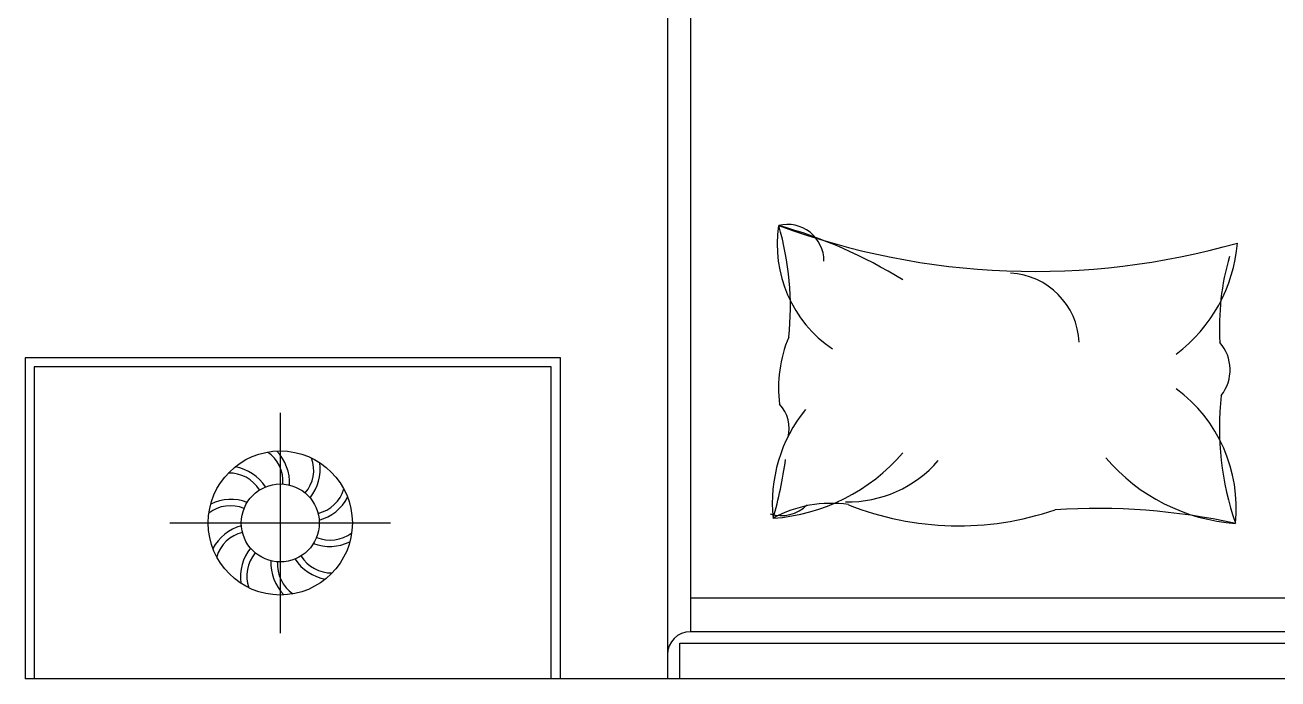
# Model space of a CAD drawing. Header units: millimetres. Extents: x -20622 to 21990, y -10877 to 8500.
# Drawn here: x -20622 to -18985, y 4920 to 5775 of the extents above; entities that cross this region are included whole.
import ezdxf

# ---------------------------------------------------------------- set-up
doc = ezdxf.new("R2010")
doc.units = ezdxf.units.MM
doc.layers.add('FURNITURE', color=80, linetype='Continuous', lineweight=30)

msp = doc.modelspace()

# ---------------------------------------------------------------- linework, layer by layer
at = {"layer": 'FURNITURE'}
for p, q in [((-20288.8, 5268.3), (-20288.8, 4979.9)), ((-20433, 5124.1), (-20144.6, 5124.1)), ((-19752.6, 5026.3), (-18212.6, 5026.3)), ((-18212.6, 4981.9), (-19752.6, 4981.9)), ((-17342.5, 4920.1), (-20622.5, 4920.1))]:
    msp.add_line(p, q, dxfattribs=at)
for points in [[(-18182.6, 4920.1), (-18182.6, 6950.1), (-19782.6, 6950.1), (-19782.6, 4920.1)], [(-19922.5, 4920.1), (-19922.5, 5340.1), (-20622.5, 5340.1), (-20622.5, 4920.1)], [(-19934.5, 4920.1), (-19934.5, 5328.1), (-20610.5, 5328.1), (-20610.5, 4920.1)], [(-19766.5, 4920.1), (-19766.5, 4967), (-18192.6, 4967), (-18192.6, 4920.1)]]:
    msp.add_lwpolyline(points, dxfattribs=at)
msp.add_lwpolyline([(-18212.6, 4981.9), (-18212.6, 6870.1, 0.414214), (-18262.6, 6920.1), (-19702.6, 6920.1, 0.414214), (-19752.6, 6870.1), (-19752.6, 4981.9)], format="xyb", dxfattribs=at)
for radius in [94.2, 51]:
    msp.add_circle((-20288.8, 5124.1), radius, dxfattribs=at)
for centre, radius, start, end in [((-19474.2, 5488.1), 165.1, 171.2621, 235.7572), ((-19625.9, 5466.7), 47.8, 359.7727, 103.8018), ((-19302.4, 6416.2), 963.1, 249.6507, 285.9631), ((-19809.6, 4899.6), 637.3, 58.3499, 74.3137), ((-19996.5, 5407.2), 374.5, 353.8296, 16.4356), ((-19240.7, 5507.6), 204, 307.1197, 355.09), ((-18731.2, 5380.7), 329.9, 163.7954, 183.5554), ((-19339.3, 5356), 95, 2.63, 86.884), ((-19469.4, 5301.3), 168.1, 157.017, 187.5368), ((-19101.9, 5324.4), 54.7, 322.0833, 40.902), ((-19233.4, 5143.6), 194.3, 354.11, 53.4289), ((-18682.9, 5248), 378.3, 173.4947, 199.1867), ((-19669.5, 5247.8), 45.9, 345.3506, 43.2684), ((-19451.3, 5150.2), 194.3, 140.9404, 185.89), ((-20331.5, 5178.7), 46.2, 355.462, 55.6998), ((-20337.1, 5176.3), 60.5, 357.5103, 43.83), ((-20291.3, 5193.4), 46.2, 319.462, 19.6998), ((-19661.7, 5374.7), 245, 274.0129, 319.5811), ((-19023, 5368), 245, 220.4189, 265.9871), ((-20358.5, 5138), 60.5, 33.5103, 79.83), ((-20297.2, 5194.7), 60.5, 321.5103, 7.83), ((-20140.6, 5276.2), 517, 343.6046, 352.3273), ((-19546.9, 5308.1), 156.4, 268.9577, 319.0518), ((-20355.4, 5143.2), 46.2, 31.462, 91.6998), ((-20250.1, 5181.6), 46.2, 283.462, 343.6998), ((-20353.9, 5100.4), 46.2, 67.462, 127.6998), ((-20353.4, 5094.4), 60.5, 69.5103, 115.83), ((-20254.1, 5186.1), 60.5, 285.5103, 331.83), ((-19634.2, 5182.7), 49, 252.9226, 314.4009), ((-19569, 4993.5), 156.3, 81.5958, 118.9092), ((-19402.2, 5508.1), 387.8, 248.2026, 288.9817), ((-19221.9, 4287), 856.1, 77.7438, 93.6284), ((-20323.6, 5062.1), 60.5, 105.5103, 151.83), ((-20327.6, 5066.7), 46.2, 103.462, 163.6998), ((-20223.7, 5147.8), 46.2, 247.462, 307.6998), ((-20224.3, 5153.9), 60.5, 249.5103, 295.83), ((-20280.5, 5053.6), 60.5, 141.5103, 187.83), ((-20286.4, 5054.9), 46.2, 139.462, 199.6998), ((-20222.2, 5105), 46.2, 211.462, 271.6998), ((-20240.6, 5071.9), 60.5, 177.5103, 223.83), ((-20246.2, 5069.5), 46.2, 175.462, 235.6998), ((-20219.1, 5110.2), 60.5, 213.5103, 259.83), ((-19752.6, 4951.9), 30, 90, 180)]:
    msp.add_arc(centre, radius, start, end, dxfattribs=at)

doc.saveas('drawing.dxf')
